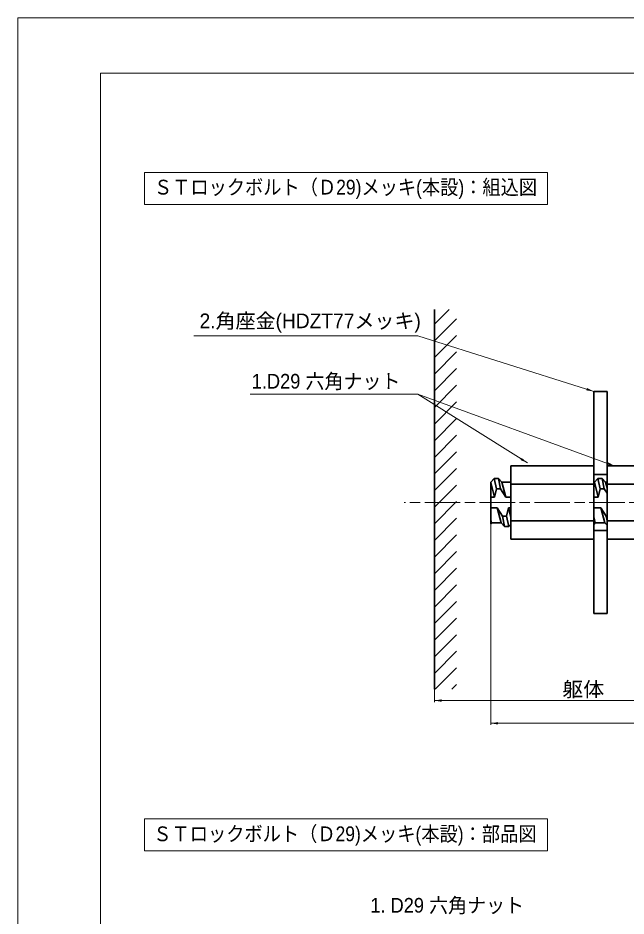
# Model space of a CAD drawing. Units: millimetres at full size, sheet at 1:2; details may follow other scales. Extents: x 1999 to 3681, y 931 to 2119.
# Drawn here: x 1999 to 2409, y 1513 to 2119 of the extents above; entities that cross this region are included whole.
import ezdxf
from ezdxf.enums import TextEntityAlignment as Align

# ---------------------------------------------------------------- set-up
doc = ezdxf.new("R2010")
doc.units = ezdxf.units.MM
doc.header["$LTSCALE"] = 2
doc.linetypes.add('CHAIN', pattern=[18.5, 12, -1.5, 3.5, -1.5])
for name, color, linetype, lineweight in [('1外形線', 7, 'Continuous', 35), ('2細い実線', 3, 'Continuous', 20), ('4中心線', 1, 'CHAIN', 15), ('6寸法線', 4, 'Continuous', 13), ('7 枠・タイトル', 7, 'Continuous', 13), ('Defpoints_2', 7, 'Continuous', 13)]:
    doc.layers.add(name, color=color, linetype=linetype, lineweight=lineweight)
doc.styles.add('ＭＳ Ｐゴシック', font='')
doc.styles.get('ＭＳ Ｐゴシック').set_extended_font_data('MS PGothic')

# ---------------------------------------------------------------- blocks, each defined once
blk = doc.blocks.new('filled_arrow')
at = {"color": 0, "linetype": 'Continuous', "lineweight": -2}
blk.add_solid([(7.5, 1.25), (0, 0), (7.5, -1.25)], dxfattribs=at)

msp = doc.modelspace()

# ---------------------------------------------------------------- hatches: boundary and pattern name
at = {"layer": '2細い実線'}
h = msp.add_hatch(dxfattribs=at)
h.set_pattern_fill('USER', color=256, style=0, pattern_type=2)
h.set_pattern_definition([(45, (2050.918, 930.972), (-5.61266, 5.61266), [])])
h.paths.add_polyline_path([(2295.01, 1793.354), (2295.01, 1791.864), (2295.01, 1790.354), (2295.01, 1782.504), (2295.011, 1665.811), (2280.011, 1665.811), (2280.01, 1791.864), (2280.009, 1922.129), (2295.009, 1922.129), (2295.01, 1801.204)])

# ---------------------------------------------------------------- linework, layer by layer
at = {"layer": '1外形線'}
for p, q in [((2280.011, 1665.811), (2280.009, 1922.129)), ((2387.567, 1808.365), (2387.568, 1866.877)), ((2396.568, 1866.877), (2387.568, 1866.877)), ((2396.568, 1866.877), (2396.567, 1808.365)), ((2331.566, 1767.039), (2331.566, 1816.691)), ((2387.566, 1816.691), (2331.566, 1816.691)), ((2387.566, 1767.039), (2387.566, 1816.691)), ((2396.566, 1767.039), (2396.566, 1816.691)), ((2452.566, 1816.691), (2396.566, 1816.691)), ((2320.401, 1808.065), (2318.054, 1805.718)), ((2320.401, 1808.065), (2321.903, 1801.115)), ((2320.401, 1808.065), (2323.201, 1808.065)), ((2323.201, 1808.065), (2324.703, 1801.115)), ((2323.201, 1808.065), (2325.601, 1805.665)), ((2387.566, 1791.865), (2387.566, 1808.328)), ((2396.567, 1810.865), (2387.567, 1810.866)), ((2390.401, 1808.065), (2388.001, 1805.665)), ((2390.401, 1808.065), (2391.903, 1801.115)), ((2390.401, 1808.065), (2393.201, 1808.065)), ((2393.201, 1808.065), (2394.703, 1801.115)), ((2393.201, 1808.065), (2395.601, 1805.665)), ((2396.566, 1791.865), (2396.566, 1808.328)), ((2318.054, 1805.718), (2318.055, 1777.519)), ((2318.054, 1805.458), (2320.568, 1795.546)), ((2321.903, 1801.115), (2320.568, 1795.546)), ((2321.903, 1801.115), (2324.703, 1801.115)), ((2324.703, 1801.115), (2328.168, 1795.546)), ((2325.601, 1805.665), (2328.168, 1795.546)), ((2325.601, 1805.665), (2331.566, 1805.665)), ((2331.566, 1804.278), (2387.566, 1804.278)), ((2387.566, 1805.665), (2388.001, 1805.665)), ((2388.001, 1805.665), (2390.568, 1795.546)), ((2391.903, 1801.115), (2390.568, 1795.546)), ((2391.903, 1801.115), (2394.703, 1801.115)), ((2394.703, 1801.115), (2396.566, 1798.121)), ((2395.601, 1805.665), (2396.566, 1801.862)), ((2395.601, 1805.665), (2396.566, 1805.665)), ((2396.566, 1804.278), (2452.566, 1804.278)), ((2318.054, 1795.546), (2320.568, 1795.546)), ((2328.168, 1795.546), (2331.566, 1795.546)), ((2387.566, 1795.546), (2390.568, 1795.546)), ((2387.566, 1791.865), (2387.566, 1775.403)), ((2396.566, 1791.865), (2396.565, 1775.403)), ((2318.054, 1788.184), (2322.435, 1788.184)), ((2325.9, 1782.616), (2322.435, 1788.184)), ((2322.435, 1788.184), (2325.001, 1778.065)), ((2325.9, 1782.616), (2328.7, 1782.616)), ((2325.9, 1782.616), (2327.401, 1775.665)), ((2328.7, 1782.616), (2330.035, 1788.184)), ((2328.7, 1782.616), (2330.201, 1775.665)), ((2330.035, 1788.184), (2331.566, 1782.147)), ((2330.035, 1788.184), (2331.566, 1788.184)), ((2387.566, 1788.184), (2392.435, 1788.184)), ((2395.9, 1782.616), (2392.435, 1788.184)), ((2392.435, 1788.184), (2395.001, 1778.065)), ((2395.9, 1782.616), (2396.565, 1782.616)), ((2395.9, 1782.616), (2396.565, 1779.534)), ((2318.055, 1780.221), (2318.601, 1778.065)), ((2318.055, 1777.519), (2318.601, 1778.065)), ((2318.601, 1778.065), (2325.001, 1778.065)), ((2327.401, 1775.665), (2325.001, 1778.065)), ((2330.201, 1775.665), (2331.566, 1777.03)), ((2331.566, 1779.452), (2387.566, 1779.452)), ((2387.566, 1782.147), (2388.601, 1778.065)), ((2387.566, 1777.03), (2388.601, 1778.065)), ((2388.601, 1778.065), (2395.001, 1778.065)), ((2396.565, 1776.501), (2395.001, 1778.065)), ((2396.566, 1779.452), (2452.566, 1779.452)), ((2327.401, 1775.665), (2330.201, 1775.665)), ((2387.566, 1775.365), (2387.564, 1716.877)), ((2396.566, 1772.865), (2387.566, 1772.866)), ((2396.564, 1716.877), (2396.566, 1775.365)), ((2387.566, 1767.039), (2331.566, 1767.039)), ((2452.566, 1767.039), (2396.566, 1767.039)), ((2396.564, 1716.877), (2387.564, 1716.877))]:
    msp.add_line(p, q, dxfattribs=at)
at = {"layer": '4中心線'}
msp.add_line((3518.524, 1791.865), (2259.719, 1791.865), dxfattribs=at)
at = {"layer": '6寸法線'}
for p, q in [((2318.055, 1779.311), (2318.055, 1641.823)), ((2280.011, 1665.749), (2280.011, 1657.187)), ((2280.011, 1658.187), (2481.015, 1658.187)), ((2318.055, 1642.823), (3462.801, 1642.823))]:
    msp.add_line(p, q, dxfattribs=at)
for points in [[(2387.568, 1866.865), (2382.8, 1868.37), (2268.949, 1904.305), (2117.646, 1904.305)], [(2342.799, 1818.614), (2338.567, 1821.276), (2268.949, 1865.064), (2155.668, 1865.064)], [(2401.621, 1816.569), (2396.925, 1818.286), (2268.949, 1865.064)]]:
    msp.add_lwpolyline(points, dxfattribs=at)
at = {"layer": '7 枠・タイトル'}
for p, q in [((3625.321, 2081.75), (2054.625, 2081.75)), ((2054.625, 968.197), (2054.625, 2081.75)), ((2084.47, 2014.691), (2084.47, 1993.12)), ((2084.47, 2014.691), (2356.324, 2014.691)), ((2356.324, 2014.691), (2356.324, 1993.12)), ((2084.47, 1993.12), (2356.324, 1993.12)), ((2084.47, 1578.333), (2084.47, 1556.762)), ((2084.47, 1578.333), (2356.45, 1578.333)), ((2356.45, 1578.333), (2356.45, 1556.762)), ((2084.47, 1556.762), (2356.45, 1556.762))]:
    msp.add_line(p, q, dxfattribs=at)
at = {"layer": 'Defpoints_2'}
msp.add_lwpolyline([(1998.973, 930.974), (3680.973, 930.974), (3680.973, 2118.974), (1998.973, 2118.974)], close=True, dxfattribs=at)

# ---------------------------------------------------------------- block references
at = {"layer": '6寸法線', "xscale": 0.667, "yscale": 0.667}
for p, rotation in [((2387.568, 1866.865), 162.5), ((2342.799, 1818.614), 147.8), ((2401.621, 1816.569), 159.9)]:
    msp.add_blockref('filled_arrow', p, dxfattribs=dict(at, rotation=rotation))
for p in [(2280.011, 1658.187), (2318.055, 1642.823)]:
    msp.add_blockref('filled_arrow', p, dxfattribs=at)

# ---------------------------------------------------------------- texts
at = {"layer": '6寸法線', "color": 7, "style": 'ＭＳ Ｐゴシック'}
msp.add_text('2.角座金(HDZT77メッキ)', height=9.897, dxfattribs=at).set_placement((2121.539, 1906.593), align=Align.BOTTOM_LEFT)
at = {"layer": '6寸法線', "color": 7, "style": 'ＭＳ Ｐゴシック', "width": 0.95}
msp.add_text('1.D29 六角ナット', height=9.897, dxfattribs=at).set_placement((2156.763, 1865.828), align=Align.BOTTOM_LEFT)
at = {"layer": '6寸法線', "style": 'ＭＳ Ｐゴシック', "width": 1.05}
msp.add_text('躯体', height=9.897, dxfattribs=at).set_placement((2380.513, 1665.778), align=Align.MIDDLE_CENTER)
at = {"layer": '7 枠・タイトル', "style": 'ＭＳ Ｐゴシック'}
for s, height, width, p in [('ＳＴロックボルト（Ｄ29)メッキ(本設)：組込図', 10.02, 0.9, (2090.746, 1996.733)), ('ＳＴロックボルト（Ｄ29)メッキ(本設)：部品図', 10.02, 0.9, (2090.328, 1560.2)), ('1. D29 六角ナット', 9.897, 0.95, (2236.79, 1512.041))]:
    msp.add_text(s, height=height, dxfattribs=dict(at, width=width)).set_placement(p, align=Align.BOTTOM_LEFT)

doc.saveas('drawing.dxf')
